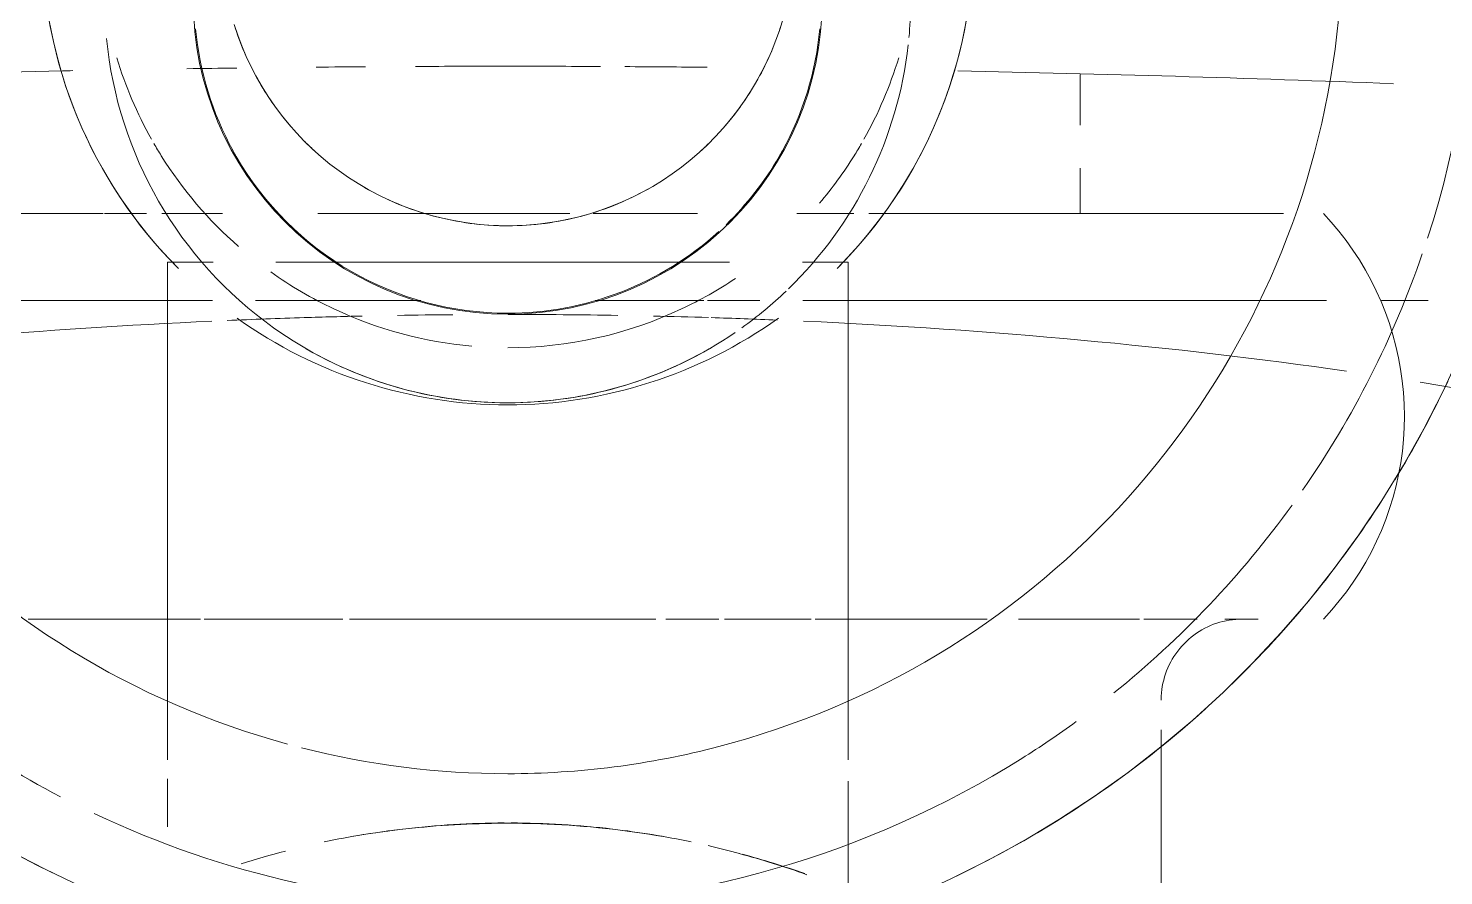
# Model space of a CAD drawing. Header units: millimetres. Extents: x -4000 to 187956, y -58990 to 162485.
# Drawn here: x 157100.76 to 157140.27, y 1799.36 to 1823.01 of the extents above; entities that cross this region are included whole.
import ezdxf

# ---------------------------------------------------------------- set-up
doc = ezdxf.new("R2010")
doc.units = ezdxf.units.MM
doc.layers.add('P-SANR-FIXT', color=6, linetype='Continuous', lineweight=9)

# ---------------------------------------------------------------- blocks, each defined once
blk = doc.blocks.new('C307 - C307-V893-FFS - TANG 1')
at = {"layer": 'P-SANR-FIXT', "color": 254}
for p, q in [((-18.24, 105.726), (-18.24, 95.069)), ((-18.335, 93.596), (-18.311, 93.683)), ((-23.212, 91.475), (-23.001, 91.726)), ((-23.001, 91.726), (-22.779, 91.969)), ((-22.779, 91.969), (-22.768, 91.981)), ((-23.413, 91.216), (-23.212, 91.475)), ((-23.783, 90.673), (-23.603, 90.948)), ((-23.603, 90.948), (-23.413, 91.216)), ((-23.951, 90.392), (-23.783, 90.673)), ((-24.254, 89.809), (-24.109, 90.103)), ((-24.109, 90.103), (-23.951, 90.392)), ((-24.388, 89.509), (-24.254, 89.809)), ((-24.509, 89.204), (-24.388, 89.509)), ((-24.618, 88.895), (-24.509, 89.204)), ((-24.799, 88.264), (-24.715, 88.581)), ((-24.715, 88.581), (-24.618, 88.895)), ((-24.87, 87.943), (-24.799, 88.264)), ((-24.929, 87.62), (-24.87, 87.943)), ((-24.974, 87.295), (-24.929, 87.62)), ((-25.007, 86.968), (-24.974, 87.295)), ((-24.393, 83.089), (-25.682, 83.089)), ((-20.059, 83.089), (-22.823, 83.089)), ((-8.258, 83.089), (-20.059, 83.089)), ((20.059, 83.089), (8.258, 83.089)), ((-6.19, 82.012), (0, 82.012)), ((0, 82.012), (6.474, 82.012))]:
    blk.add_line(p, q, dxfattribs=at)
at = {"layer": 'P-SANR-FIXT', "color": 250}
blk.add_line((-9.5, 100.937), (-9.5, 99.096), dxfattribs=at)
at = {"layer": 'P-SANR-FIXT', "color": 253}
for p, q in [((-9.5, 99.096), (-9.5, 96.509)), ((9.5, 96.442), (9.5, 97.779)), ((-9.5, 95.913), (-9.5, 82.012)), ((9.5, 82.012), (9.5, 95.913)), ((-9.5, 82.012), (-8.227, 82.012)), ((8.227, 82.012), (9.5, 82.012))]:
    blk.add_line(p, q, dxfattribs=at)
at = {"layer": 'P-SANR-FIXT', "color": 90}
for p, q in [((-18.243, 94.13), (-18.24, 94.221)), ((-18.24, 94.221), (-18.24, 94.245)), ((-18.311, 93.683), (-18.29, 93.772)), ((-18.29, 93.772), (-18.273, 93.86)), ((-18.507, 93.178), (-18.466, 93.259)), ((-18.362, 93.51), (-18.335, 93.596)), ((-18.649, 92.947), (-18.599, 93.022)), ((-18.599, 93.022), (-18.551, 93.099)), ((-18.551, 93.099), (-18.507, 93.178)), ((-19.011, 92.543), (-18.944, 92.604)), ((-18.944, 92.604), (-18.88, 92.668)), ((-18.88, 92.668), (-18.818, 92.734)), ((-18.818, 92.734), (-18.759, 92.803)), ((-19.878, 92.069), (-19.792, 92.096)), ((-19.458, 92.237), (-19.379, 92.28)), ((-20.953, 91.981), (-20.019, 91.981)), ((-20.953, 91.981), (-20.019, 91.981)), ((-20.504, 91.981), (-20.413, 91.983)), ((-20.413, 91.983), (-20.323, 91.988)), ((-20.323, 91.988), (-20.233, 91.997)), ((-20.233, 91.997), (-20.143, 92.01)), ((-20.143, 92.01), (-20.054, 92.026)), ((-19.249, 91.981), (-17.753, 91.981)), ((-17.634, 91.981), (-14.262, 91.981)), ((-17.634, 91.981), (-14.262, 91.981)), ((-13.383, 91.981), (-8.578, 91.981)), ((-13.383, 91.981), (-8.578, 91.981)), ((-8.47, 91.981), (-7.036, 91.981)), ((-8.47, 91.981), (-6.05, 91.981)), ((-5.892, 91.981), (-4.414, 91.981)), ((-5.892, 91.981), (-4.414, 91.981)), ((-4.139, 91.981), (0, 91.981)), ((-4.139, 91.981), (0, 91.981)), ((0.002, 91.981), (4.418, 91.981)), ((0.002, 91.981), (4.418, 91.981)), ((4.601, 91.981), (6.054, 91.981)), ((4.601, 91.981), (8.472, 91.981)), ((7.036, 91.981), (8.472, 91.981)), ((8.578, 91.981), (13.383, 91.981)), ((8.578, 91.981), (13.383, 91.981)), ((-25.026, 86.641), (-25.007, 86.968)), ((-25.032, 86.312), (-25.026, 86.641)), ((-25.025, 85.984), (-25.032, 86.312)), ((-24.926, 85.005), (-24.972, 85.33)), ((-24.867, 84.682), (-24.926, 85.005)), ((-24.795, 84.362), (-24.867, 84.682)), ((-24.71, 84.045), (-24.795, 84.362)), ((-24.613, 83.731), (-24.71, 84.045)), ((-24.503, 83.422), (-24.613, 83.731)), ((-24.381, 83.117), (-24.503, 83.422)), ((-24.406, 83.089), (-25.692, 83.089)), ((-24.247, 82.817), (-24.381, 83.117)), ((-15.507, 83.089), (-22.855, 83.089)), ((-8.242, 83.089), (-15.079, 83.089)), ((-5.588, 83.089), (-7.041, 83.089)), ((-5.58, 83.089), (-6.812, 83.089)), ((-4.256, 83.089), (-5.478, 83.089)), ((-4.253, 83.089), (-5.471, 83.089)), ((-2.443, 83.089), (-4.256, 83.089)), ((-2.443, 83.089), (-4.253, 83.089)), ((4.253, 83.089), (2.427, 83.089)), ((4.256, 83.089), (2.428, 83.089)), ((6.812, 83.089), (4.253, 83.089)), ((7.041, 83.089), (4.256, 83.089)), ((15.062, 83.089), (8.242, 83.089)), ((-24.101, 82.523), (-24.247, 82.817)), ((-23.943, 82.235), (-24.101, 82.523)), ((-23.774, 81.954), (-23.943, 82.235)), ((-6.19, 82.012), (0, 82.012)), ((0, 82.012), (6.474, 82.012)), ((-22.99, 80.903), (-23.201, 81.153)), ((-0.406, 80.99), (-0.086, 81)), ((-22.768, 80.66), (-22.99, 80.903)), ((-21.654, 80.66), (-18.63, 80.66)), ((-21.654, 80.66), (-10.136, 80.66)), ((-18.42, 80.66), (-16.729, 80.66)), ((-16.729, 80.66), (-13.735, 80.66)), ((-15.976, 80.66), (-15.976, 79.395)), ((-14.759, 80.66), (-15.976, 80.66)), ((-11.296, 80.66), (-15.976, 80.66)), ((-11.296, 80.66), (-13.283, 80.66)), ((-12.578, 80.66), (-11.517, 80.66)), ((-11.265, 80.66), (-10.136, 80.66)), ((-10.085, 80.66), (-11.08, 80.66)), ((-10.085, 80.66), (-11.08, 80.66)), ((-9.658, 80.66), (-8.068, 80.66)), ((-8.164, 80.66), (-9.651, 80.66)), ((-3.117, 80.66), (-5.3, 80.66)), ((-2.47, 80.66), (-5.3, 80.66)), ((-5.154, 80.66), (-3.01, 80.66)), ((-5.154, 80.66), (-2.382, 80.66)), ((-2.598, 80.566), (-2.294, 80.664)), ((-2.294, 80.664), (-1.985, 80.75)), ((-1.985, 80.75), (-1.674, 80.823)), ((-0.006, 80.66), (-1.731, 80.66)), ((-0.006, 80.66), (-1.731, 80.66)), ((-1.674, 80.823), (-1.36, 80.884)), ((-1.668, 80.66), (-0.005, 80.66)), ((-1.668, 80.66), (-0.005, 80.66)), ((-1.36, 80.884), (-1.043, 80.932)), ((-1.043, 80.932), (-0.725, 80.967)), ((-0.725, 80.967), (-0.406, 80.99)), ((5.3, 80.66), (0, 80.66)), ((5.3, 80.66), (0, 80.66)), ((0, 80.66), (5.154, 80.66)), ((0, 80.66), (5.154, 80.66)), ((0.553, 80.981), (0.872, 80.952)), ((0.872, 80.952), (1.189, 80.911)), ((7.958, 80.66), (9.658, 80.66)), ((9.651, 80.66), (8.059, 80.66)), ((11.073, 80.66), (10.085, 80.66)), ((11.073, 80.66), (10.085, 80.66)), ((10.136, 80.66), (11.256, 80.66)), ((10.136, 80.66), (11.256, 80.66)), ((12.781, 80.66), (11.296, 80.66)), ((15.976, 80.66), (11.296, 80.66)), ((12.288, 80.66), (21.654, 80.66)), ((-3.485, 80.201), (-3.195, 80.334)), ((-3.195, 80.334), (-2.899, 80.456)), ((-2.899, 80.456), (-2.598, 80.566)), ((3.036, 80.402), (3.329, 80.274)), ((3.329, 80.274), (3.617, 80.135)), ((-4.322, 79.732), (-4.05, 79.899)), ((-4.05, 79.899), (-3.771, 80.056)), ((-3.771, 80.056), (-3.485, 80.201)), ((3.617, 80.135), (3.9, 79.985)), ((3.9, 79.985), (4.176, 79.824)), ((4.176, 79.824), (4.446, 79.651)), ((-4.847, 79.365), (-4.588, 79.554)), ((-4.588, 79.554), (-4.322, 79.732)), ((4.446, 79.651), (4.708, 79.468)), ((4.708, 79.468), (4.963, 79.275)), ((-5.34, 78.957), (-5.097, 79.166)), ((-5.097, 79.166), (-4.847, 79.365)), ((4.963, 79.275), (5.21, 79.071)), ((5.21, 79.071), (5.448, 78.858)), ((-5.799, 78.511), (-5.574, 78.739)), ((-5.574, 78.739), (-5.34, 78.957)), ((5.448, 78.858), (5.678, 78.635)), ((5.678, 78.635), (5.899, 78.404)), ((-6.221, 78.03), (-6.014, 78.275)), ((-6.014, 78.275), (-5.799, 78.511)), ((5.899, 78.404), (6.111, 78.163)), ((-15.976, 78.191), (-15.976, 76.778)), ((-6.417, 77.778), (-6.221, 78.03)), ((6.111, 78.163), (6.312, 77.915)), ((6.312, 77.915), (6.504, 77.659)), ((-6.778, 77.249), (-6.603, 77.517)), ((-6.603, 77.517), (-6.417, 77.778)), ((6.504, 77.659), (6.685, 77.395)), ((-6.943, 76.975), (-6.778, 77.249)), ((6.685, 77.395), (6.855, 77.124)), ((6.855, 77.124), (7.015, 76.847)), ((-7.238, 76.408), (-7.096, 76.694)), ((-7.096, 76.694), (-6.943, 76.975)), ((7.015, 76.847), (7.163, 76.563)), ((-7.368, 76.115), (-7.238, 76.408)), ((-7.487, 75.818), (-7.368, 76.115)), ((7.425, 75.979), (7.538, 75.68)), ((-7.688, 75.211), (-7.594, 75.517)), ((-7.594, 75.517), (-7.487, 75.818)), ((7.538, 75.68), (7.639, 75.376))]:
    blk.add_line(p, q, dxfattribs=at)
at = {"layer": 'P-SANR-FIXT', "color": 250, "flags": 128}
for points in [[(-12.352, 99.238), (-13.392, 98.723), (-14.41, 98.167), (-15.404, 97.57), (-16.375, 96.935), (-17.319, 96.261), (-18.235, 95.55), (-19.122, 94.802), (-19.979, 94.02), (-20.803, 93.204), (-21.595, 92.356), (-22.351, 91.477), (-23.072, 90.569), (-23.757, 89.632), (-24.403, 88.669), (-25.01, 87.68), (-25.577, 86.669), (-26.103, 85.635), (-26.587, 84.581)], [(13.944, 98.428), (12.916, 98.965), (11.867, 99.461)]]:
    blk.add_lwpolyline(points, dxfattribs=at)
at = {"layer": 'P-SANR-FIXT', "color": 90, "flags": 128}
for points in [[(-18.273, 93.86), (-18.259, 93.95), (-18.249, 94.04), (-18.243, 94.13)], [(-18.466, 93.259), (-18.428, 93.341), (-18.394, 93.425), (-18.362, 93.51)], [(-18.759, 92.803), (-18.703, 92.874), (-18.649, 92.947)], [(-19.152, 92.429), (-19.08, 92.485), (-19.011, 92.543)], [(-20.054, 92.026), (-19.966, 92.046), (-19.878, 92.069)], [(-19.792, 92.096), (-19.706, 92.126), (-19.622, 92.16), (-19.539, 92.197), (-19.458, 92.237)], [(-19.379, 92.28), (-19.301, 92.327), (-19.225, 92.377), (-19.152, 92.429)], [(-24.972, 85.33), (-25.005, 85.657), (-25.025, 85.984)], [(-23.201, 81.153), (-23.403, 81.413), (-23.594, 81.68), (-23.774, 81.954)], [(-0.086, 81), (0.234, 80.997), (0.553, 80.981)], [(1.189, 80.911), (1.505, 80.857), (1.818, 80.791), (2.128, 80.712), (2.434, 80.621)], [(2.434, 80.621), (2.737, 80.517), (3.036, 80.402)], [(7.163, 76.563), (7.3, 76.274), (7.425, 75.979)]]:
    blk.add_lwpolyline(points, dxfattribs=at)
at = {"layer": 'P-SANR-FIXT', "color": 253}
for centre, radius, start, end in [((0, 73), 27, 90, 122.1047), ((0, 73), 27, 64.6903, 90), ((0, 73), 29, 113.4386, 123.073), ((0, 73), 27, 54.2675, 62.4573), ((0, 73), 23.297, 104.658, 234), ((0, 73), 23.297, 306, 74.6892), ((0, 73), 27, 128.7982, 144.1821), ((0, 73), 29, 134.1869, 147.3487), ((0, 73), 27, 145.2619, 161.0128), ((0, 73), 29, 148.6226, 154.7976), ((0, 74.691), 11.25, 90, 120), ((0, 74.691), 11.25, 60, 90), ((0, 74.691), 11.25, 125.5272, 133.6949), ((0, 74.691), 11.25, 125.5272, 133.6949), ((0, 74.691), 11.25, 5.4905, 54.4728), ((0, 74.691), 11.25, 5.4905, 54.4728), ((0, 74.691), 11.25, 134.1394, 173.5904), ((0, 74.691), 11.25, 134.1394, 173.5904), ((0, 73), 13, 135, 195.8514), ((0, 73), 13, 344.1486, 45), ((0, 73), 27, 162, 198), ((0, 74.691), 11.25, 174.6435, 183.9413), ((0, 74.691), 11.25, 174.6435, 183.9413)]:
    blk.add_arc(centre, radius, start, end, dxfattribs=at)
at = {"layer": 'P-SANR-FIXT', "color": 90}
for centre, radius, start, end in [((0, 122.671), 25, 250.6296, 254.8314), ((0, 122.671), 25, 255, 257.0744), ((0, 122.671), 25, 258.1747, 263.2521), ((0, 122.671), 25, 276.7479, 281.8253), ((0, 122.671), 25, 263.2928, 269.7855), ((0, 122.671), 25, 270.2284, 276.7203), ((0, 73), 13, 90, 125.541), ((0, 73), 13, 54.459, 90), ((0, 73), 11.405, 90, 115.1795), ((0, 73), 11.405, 90, 115.1795), ((0, 73), 11.405, 90, 115.1795), ((0, 73), 11.405, 64.8205, 84.9482), ((0, 73), 11.405, 64.8205, 84.9482), ((0, 73), 11.405, 64.8205, 84.9482), ((0, 74.691), 8.75, 90, 132.3135), ((0, 74.691), 8.75, 30, 90), ((0, 73), 11.405, 115.1795, 123.8713), ((0, 73), 11.405, 54.5386, 64.8205), ((0, 73), 11.405, 32.012, 48.798), ((0, 73), 8, 90, 120), ((0, 73), 8, 75, 90), ((0, 74.691), 8.75, 134.1476, 150), ((0, 73), 8, 60, 75), ((0, 73), 11.405, 139.7289, 147.988), ((0, 73), 11.405, 147.988, 150), ((0, 73), 11.405, 147.988, 150), ((0, 73), 11.405, 147.988, 150), ((0, 74.691), 8.75, 150, 151.1806), ((0, 74.691), 8.75, 28.8194, 30), ((0, 73), 11.405, 30, 32.012), ((0, 73), 11.405, 30, 32.012), ((0, 73), 11.405, 30, 32.012), ((0, 74.691), 8.75, 151.1806, 174.7104), ((0, 73), 8, 132.2071, 135), ((0, 73), 8, 45, 47.7929), ((0, 74.691), 8.75, 5.2896, 28.8194), ((0, 73), 11.405, 150.6808, 163.1167), ((0, 73), 11.405, 16.8833, 29.3192), ((0, 73), 8, 139.3925, 150), ((0, 73), 8, 30, 40.6075), ((0, 73), 8, 150, 161.9835), ((0, 73), 8, 18.0165, 30)]:
    blk.add_arc(centre, radius, start, end, dxfattribs=at)
at = {"layer": 'P-SANR-FIXT', "color": 250}
for centre, radius, start, end in [((0, 73), 29, 45.4104, 64.3568), ((0, 73), 29, 123.073, 132.2117), ((0, 73), 27, 122.1047, 126), ((0, 74.691), 11.25, 90, 124.337), ((0, 74.691), 11.25, 54.4728, 90), ((0, 74.691), 8.778, 90, 270), ((0, 74.691), 8.778, 270, 90)]:
    blk.add_arc(centre, radius, start, end, dxfattribs=at)
at = {"layer": 'P-SANR-FIXT', "color": 254}
for radius, start, end in [(23.297, 90, 104.658), (23.297, 75.6944, 90), (13, 90, 125.541), (13, 54.459, 90), (11.405, 115.1795, 123.8713), (11.405, 115.1795, 123.8713), (11.405, 54.5386, 64.8205), (11.405, 54.5386, 64.8205), (13, 135, 180), (13, 0, 45), (11.405, 32.012, 48.798), (11.405, 32.012, 48.798), (11.405, 139.7289, 147.988), (11.405, 139.7289, 147.988), (11.405, 150.6808, 163.1167), (11.405, 150.6808, 163.1167), (11.405, 16.8833, 29.3192), (11.405, 16.8833, 29.3192)]:
    blk.add_arc((0, 73), radius, start, end, dxfattribs=at)
at = {"layer": 'P-SANR-FIXT', "color": 90}
for points in [[(-6.462, 98.526), (-7.096, 98.697), (-7.729, 98.895), (-8.353, 99.116)], [(7.445, 98.813), (7.035, 98.684), (6.621, 98.565), (6.205, 98.457)], [(-5.609, 83.561), (-5.096, 83.546), (-4.582, 83.532), (-4.067, 83.52)], [(-3.077, 83.501), (-2.055, 83.484), (-1.032, 83.475), (-0.008, 83.475)], [(1.534, 83.482), (2.048, 83.486), (2.563, 83.492), (3.076, 83.501)], [(4.067, 83.52), (4.605, 83.532), (5.142, 83.547), (5.678, 83.564)], [(-5.572, 76.574), (-4.804, 76.567), (-4.036, 76.561), (-3.268, 76.556)], [(-2.593, 76.552), (-1.728, 76.548), (-0.864, 76.545), (0, 76.544)], [(0, 76.544), (0.854, 76.545), (1.711, 76.547), (2.57, 76.551)], [(3.967, 76.56), (4.427, 76.563), (4.888, 76.567), (5.349, 76.571)], [(7.566, 76.595), (8.029, 76.601), (8.494, 76.607), (8.959, 76.614)]]:
    blk.add_open_spline(points, degree=3, dxfattribs=at)
blk.add_open_spline([(4.353, 98.053), (3.462, 97.895), (1.673, 97.686), (-1.299, 97.653), (-3.275, 97.865), (-4.341, 98.053)], degree=3, knots=[0.4444444, 0.4444444, 0.4444444, 0.4444444, 0.4791667, 0.5138889, 0.5555556, 0.5555556, 0.5555556, 0.5555556], dxfattribs=at)
at = {"layer": 'P-SANR-FIXT', "color": 250}
blk.add_open_spline([(-42.56, 89.707), (-37.766, 87.859), (-31.945, 86.405), (-25.469, 85.369)], degree=3, dxfattribs=at)
at = {"layer": 'P-SANR-FIXT', "color": 253}
for points in [[(-23.413, 85.057), (-18.615, 84.369), (-13.494, 83.902), (-8.261, 83.663)], [(8.26, 83.663), (12.971, 83.878), (17.593, 84.278), (21.969, 84.858)], [(-24.727, 77.033), (-20.668, 76.877), (-16.614, 76.758), (-12.564, 76.677)]]:
    blk.add_open_spline(points, degree=3, dxfattribs=at)
at = {"layer": 'P-SANR-FIXT', "color": 254}
for points in [[(-7.518, 83.631), (-6.907, 83.605), (-6.293, 83.583), (-5.679, 83.564)], [(5.678, 83.564), (6.398, 83.586), (7.116, 83.613), (7.832, 83.644)]]:
    blk.add_open_spline(points, degree=3, dxfattribs=at)
at = {"layer": 'P-SANR-FIXT', "color": 253}
blk.add_open_spline([(12.138, 76.669), (12.234, 76.671), (16.381, 76.753), (20.576, 76.875), (24.723, 77.033)], degree=3, knots=[0.4885828, 0.4885828, 0.4885828, 0.4885828, 0.5, 0.9832296, 0.9832296, 0.9832296, 0.9832296], dxfattribs=at)
blk = doc.blocks.new('C307 - C307-V946-FFS - TANG 1')
at = {"layer": 'P-SANR-FIXT', "color": 254}
for p, q in [((-18.24, 105.726), (-18.24, 95.069)), ((-18.335, 93.596), (-18.311, 93.683)), ((-23.212, 91.475), (-23.001, 91.726)), ((-23.001, 91.726), (-22.779, 91.969)), ((-22.779, 91.969), (-22.768, 91.981)), ((-23.413, 91.216), (-23.212, 91.475)), ((-23.783, 90.673), (-23.603, 90.948)), ((-23.603, 90.948), (-23.413, 91.216)), ((-23.951, 90.392), (-23.783, 90.673)), ((-24.254, 89.809), (-24.109, 90.103)), ((-24.109, 90.103), (-23.951, 90.392)), ((-24.388, 89.509), (-24.254, 89.809)), ((-24.509, 89.204), (-24.388, 89.509)), ((-24.618, 88.895), (-24.509, 89.204)), ((-24.799, 88.264), (-24.715, 88.581)), ((-24.715, 88.581), (-24.618, 88.895)), ((-24.87, 87.943), (-24.799, 88.264)), ((-24.929, 87.62), (-24.87, 87.943)), ((-24.974, 87.295), (-24.929, 87.62)), ((-25.007, 86.968), (-24.974, 87.295)), ((-24.393, 83.089), (-25.682, 83.089)), ((-20.059, 83.089), (-22.823, 83.089)), ((-8.258, 83.089), (-20.059, 83.089)), ((20.059, 83.089), (8.258, 83.089)), ((-6.19, 82.012), (0, 82.012)), ((0, 82.012), (6.474, 82.012))]:
    blk.add_line(p, q, dxfattribs=at)
at = {"layer": 'P-SANR-FIXT', "color": 250}
blk.add_line((-9.5, 100.937), (-9.5, 99.096), dxfattribs=at)
at = {"layer": 'P-SANR-FIXT', "color": 253}
for p, q in [((-9.5, 99.096), (-9.5, 96.509)), ((9.5, 96.442), (9.5, 97.779)), ((-9.5, 95.913), (-9.5, 82.012)), ((9.5, 82.012), (9.5, 95.913)), ((-9.5, 82.012), (-8.227, 82.012)), ((8.227, 82.012), (9.5, 82.012))]:
    blk.add_line(p, q, dxfattribs=at)
at = {"layer": 'P-SANR-FIXT', "color": 90}
for p, q in [((-18.259, 93.95), (-18.249, 94.04)), ((-18.249, 94.04), (-18.243, 94.13)), ((-18.243, 94.13), (-18.24, 94.221)), ((-18.24, 94.221), (-18.24, 94.245)), ((-18.311, 93.683), (-18.29, 93.772)), ((-18.29, 93.772), (-18.273, 93.86)), ((-18.273, 93.86), (-18.259, 93.95)), ((-18.507, 93.178), (-18.466, 93.259)), ((-18.466, 93.259), (-18.428, 93.341)), ((-18.428, 93.341), (-18.394, 93.425)), ((-18.394, 93.425), (-18.362, 93.51)), ((-18.362, 93.51), (-18.335, 93.596)), ((-18.759, 92.803), (-18.703, 92.874)), ((-18.703, 92.874), (-18.649, 92.947)), ((-18.649, 92.947), (-18.599, 93.022)), ((-18.599, 93.022), (-18.551, 93.099)), ((-18.551, 93.099), (-18.507, 93.178)), ((-19.152, 92.429), (-19.08, 92.485)), ((-19.08, 92.485), (-19.011, 92.543)), ((-19.011, 92.543), (-18.944, 92.604)), ((-18.944, 92.604), (-18.88, 92.668)), ((-18.88, 92.668), (-18.818, 92.734)), ((-18.818, 92.734), (-18.759, 92.803)), ((-19.966, 92.046), (-19.878, 92.069)), ((-19.878, 92.069), (-19.792, 92.096)), ((-19.792, 92.096), (-19.706, 92.126)), ((-19.706, 92.126), (-19.622, 92.16)), ((-19.622, 92.16), (-19.539, 92.197)), ((-19.539, 92.197), (-19.458, 92.237)), ((-19.458, 92.237), (-19.379, 92.28)), ((-19.379, 92.28), (-19.301, 92.327)), ((-19.301, 92.327), (-19.225, 92.377)), ((-19.225, 92.377), (-19.152, 92.429)), ((-20.953, 91.981), (-20.019, 91.981)), ((-20.953, 91.981), (-20.019, 91.981)), ((-20.504, 91.981), (-20.413, 91.983)), ((-20.413, 91.983), (-20.323, 91.988)), ((-20.323, 91.988), (-20.233, 91.997)), ((-20.233, 91.997), (-20.143, 92.01)), ((-20.143, 92.01), (-20.054, 92.026)), ((-20.054, 92.026), (-19.966, 92.046)), ((-19.249, 91.981), (-17.753, 91.981)), ((-17.634, 91.981), (-14.262, 91.981)), ((-17.634, 91.981), (-14.262, 91.981)), ((-13.383, 91.981), (-8.578, 91.981)), ((-13.383, 91.981), (-8.578, 91.981)), ((-8.47, 91.981), (-7.036, 91.981)), ((-8.47, 91.981), (-6.05, 91.981)), ((-5.892, 91.981), (-4.414, 91.981)), ((-5.892, 91.981), (-4.414, 91.981)), ((-4.139, 91.981), (0, 91.981)), ((-4.139, 91.981), (0, 91.981)), ((0.002, 91.981), (4.418, 91.981)), ((0.002, 91.981), (4.418, 91.981)), ((4.601, 91.981), (6.054, 91.981)), ((4.601, 91.981), (8.472, 91.981)), ((7.036, 91.981), (8.472, 91.981)), ((8.578, 91.981), (13.383, 91.981)), ((8.578, 91.981), (13.383, 91.981)), ((-25.026, 86.641), (-25.007, 86.968)), ((-25.032, 86.312), (-25.026, 86.641)), ((-25.025, 85.984), (-25.032, 86.312)), ((-25.005, 85.657), (-25.025, 85.984)), ((-24.972, 85.33), (-25.005, 85.657)), ((-24.926, 85.005), (-24.972, 85.33)), ((-24.613, 83.731), (-24.71, 84.045)), ((-24.503, 83.422), (-24.613, 83.731)), ((-24.381, 83.117), (-24.503, 83.422)), ((-24.406, 83.089), (-25.692, 83.089)), ((-24.247, 82.817), (-24.381, 83.117)), ((-15.507, 83.089), (-22.855, 83.089)), ((-8.242, 83.089), (-15.079, 83.089)), ((-5.588, 83.089), (-7.041, 83.089)), ((-5.58, 83.089), (-6.812, 83.089)), ((-4.256, 83.089), (-5.478, 83.089)), ((-4.253, 83.089), (-5.471, 83.089)), ((-2.443, 83.089), (-4.256, 83.089)), ((-2.443, 83.089), (-4.253, 83.089)), ((4.253, 83.089), (2.427, 83.089)), ((4.256, 83.089), (2.428, 83.089)), ((6.812, 83.089), (4.253, 83.089)), ((7.041, 83.089), (4.256, 83.089)), ((15.062, 83.089), (8.242, 83.089)), ((-24.101, 82.523), (-24.247, 82.817)), ((-23.943, 82.235), (-24.101, 82.523)), ((-23.774, 81.954), (-23.943, 82.235)), ((-23.594, 81.68), (-23.774, 81.954)), ((-6.19, 82.012), (0, 82.012)), ((0, 82.012), (6.474, 82.012)), ((-23.403, 81.413), (-23.594, 81.68)), ((-23.201, 81.153), (-23.403, 81.413)), ((-22.99, 80.903), (-23.201, 81.153)), ((-0.406, 80.99), (-0.086, 81)), ((-0.086, 81), (0.234, 80.997)), ((0.234, 80.997), (0.553, 80.981)), ((-22.768, 80.66), (-22.99, 80.903)), ((-21.654, 80.66), (-18.63, 80.66)), ((-21.654, 80.66), (-13.383, 80.66)), ((-18.42, 80.66), (-16.729, 80.66)), ((-16.729, 80.66), (-13.735, 80.66)), ((-15.976, 80.66), (-15.976, 79.395)), ((-14.759, 80.66), (-15.976, 80.66)), ((-11.296, 80.66), (-15.976, 80.66)), ((-13.383, 80.66), (-10.136, 80.66)), ((-11.296, 80.66), (-13.283, 80.66)), ((-12.578, 80.66), (-11.517, 80.66)), ((-11.265, 80.66), (-10.136, 80.66)), ((-10.085, 80.66), (-11.08, 80.66)), ((-10.085, 80.66), (-11.08, 80.66)), ((-9.658, 80.66), (-8.068, 80.66)), ((-8.164, 80.66), (-9.651, 80.66)), ((-3.117, 80.66), (-5.3, 80.66)), ((-2.47, 80.66), (-5.3, 80.66)), ((-5.154, 80.66), (-3.01, 80.66)), ((-5.154, 80.66), (-2.382, 80.66)), ((-2.598, 80.566), (-2.294, 80.664)), ((-2.294, 80.664), (-1.985, 80.75)), ((-1.985, 80.75), (-1.674, 80.823)), ((-0.006, 80.66), (-1.731, 80.66)), ((-0.006, 80.66), (-1.731, 80.66)), ((-1.674, 80.823), (-1.36, 80.884)), ((-1.668, 80.66), (-0.005, 80.66)), ((-1.668, 80.66), (-0.005, 80.66)), ((-1.36, 80.884), (-1.043, 80.932)), ((-1.043, 80.932), (-0.725, 80.967)), ((-0.725, 80.967), (-0.406, 80.99)), ((5.3, 80.66), (0, 80.66)), ((5.3, 80.66), (0, 80.66)), ((0, 80.66), (5.154, 80.66)), ((0, 80.66), (5.154, 80.66)), ((0.553, 80.981), (0.872, 80.952)), ((0.872, 80.952), (1.189, 80.911)), ((1.189, 80.911), (1.505, 80.857)), ((1.505, 80.857), (1.818, 80.791)), ((1.818, 80.791), (2.128, 80.712)), ((2.128, 80.712), (2.434, 80.621)), ((2.434, 80.621), (2.737, 80.517)), ((7.958, 80.66), (9.658, 80.66)), ((9.651, 80.66), (8.059, 80.66)), ((11.073, 80.66), (10.085, 80.66)), ((11.073, 80.66), (10.085, 80.66)), ((10.136, 80.66), (11.256, 80.66)), ((10.136, 80.66), (11.256, 80.66)), ((12.781, 80.66), (11.296, 80.66)), ((15.976, 80.66), (11.296, 80.66)), ((12.288, 80.66), (13.383, 80.66)), ((-3.485, 80.201), (-3.195, 80.334)), ((-3.195, 80.334), (-2.899, 80.456)), ((-2.899, 80.456), (-2.598, 80.566)), ((2.737, 80.517), (3.036, 80.402)), ((3.036, 80.402), (3.329, 80.274)), ((3.329, 80.274), (3.617, 80.135)), ((-4.322, 79.732), (-4.05, 79.899)), ((-4.05, 79.899), (-3.771, 80.056)), ((-3.771, 80.056), (-3.485, 80.201)), ((3.617, 80.135), (3.9, 79.985)), ((3.9, 79.985), (4.176, 79.824)), ((4.176, 79.824), (4.446, 79.651)), ((-4.847, 79.365), (-4.588, 79.554)), ((-4.588, 79.554), (-4.322, 79.732)), ((4.446, 79.651), (4.708, 79.468)), ((4.708, 79.468), (4.963, 79.275)), ((-5.34, 78.957), (-5.097, 79.166)), ((-5.097, 79.166), (-4.847, 79.365)), ((4.963, 79.275), (5.21, 79.071)), ((5.21, 79.071), (5.448, 78.858)), ((-5.799, 78.511), (-5.574, 78.739)), ((-5.574, 78.739), (-5.34, 78.957)), ((5.448, 78.858), (5.678, 78.635)), ((-6.221, 78.03), (-6.014, 78.275)), ((-6.014, 78.275), (-5.799, 78.511)), ((-15.976, 78.191), (-15.976, 76.778)), ((-6.417, 77.778), (-6.221, 78.03)), ((6.111, 78.163), (6.312, 77.915)), ((6.312, 77.915), (6.504, 77.659)), ((-6.778, 77.249), (-6.603, 77.517)), ((-6.603, 77.517), (-6.417, 77.778)), ((6.504, 77.659), (6.685, 77.395)), ((-6.943, 76.975), (-6.778, 77.249)), ((6.685, 77.395), (6.855, 77.124)), ((6.855, 77.124), (7.015, 76.847)), ((-7.238, 76.408), (-7.096, 76.694)), ((-7.096, 76.694), (-6.943, 76.975)), ((7.015, 76.847), (7.163, 76.563)), ((-7.368, 76.115), (-7.238, 76.408)), ((7.163, 76.563), (7.3, 76.274)), ((7.3, 76.274), (7.425, 75.979)), ((-7.487, 75.818), (-7.368, 76.115)), ((7.425, 75.979), (7.538, 75.68)), ((-7.688, 75.211), (-7.594, 75.517)), ((-7.594, 75.517), (-7.487, 75.818)), ((7.538, 75.68), (7.639, 75.376))]:
    blk.add_line(p, q, dxfattribs=at)
at = {"layer": 'P-SANR-FIXT', "color": 250, "flags": 128}
for points in [[(-12.352, 99.238), (-13.392, 98.723), (-14.41, 98.167), (-15.404, 97.57), (-16.375, 96.935), (-17.319, 96.261), (-18.235, 95.55), (-19.122, 94.802), (-19.979, 94.02), (-20.803, 93.204), (-21.595, 92.356), (-22.351, 91.477), (-23.072, 90.569), (-23.757, 89.632), (-24.403, 88.669), (-25.01, 87.68), (-25.577, 86.669), (-26.103, 85.635), (-26.587, 84.581)], [(13.944, 98.428), (12.916, 98.965), (11.867, 99.461)]]:
    blk.add_lwpolyline(points, dxfattribs=at)
at = {"layer": 'P-SANR-FIXT', "color": 90, "flags": 128}
for points in [[(-24.71, 84.045), (-24.795, 84.362), (-24.867, 84.682), (-24.926, 85.005)], [(5.678, 78.635), (5.899, 78.404), (6.111, 78.163)]]:
    blk.add_lwpolyline(points, dxfattribs=at)
at = {"layer": 'P-SANR-FIXT', "color": 253}
for centre, radius, start, end in [((0, 73), 27, 90, 122.1047), ((0, 73), 27, 64.6903, 90), ((0, 73), 29, 113.4386, 123.073), ((0, 73), 27, 54.2675, 62.4573), ((0, 73), 23.297, 104.658, 234), ((0, 73), 23.297, 306, 74.6892), ((0, 73), 27, 128.7982, 144.1821), ((0, 73), 29, 134.1869, 147.3487), ((0, 73), 27, 145.2619, 161.0128), ((0, 73), 29, 148.6226, 154.7976), ((0, 74.691), 11.25, 90, 120), ((0, 74.691), 11.25, 60, 90), ((0, 74.691), 11.25, 125.5272, 133.6949), ((0, 74.691), 11.25, 125.5272, 133.6949), ((0, 74.691), 11.25, 5.4905, 54.4728), ((0, 74.691), 11.25, 5.4905, 54.4728), ((0, 74.691), 11.25, 134.1394, 173.5904), ((0, 74.691), 11.25, 134.1394, 173.5904), ((0, 73), 13, 135, 195.8514), ((0, 73), 13, 344.1486, 45), ((0, 73), 27, 162, 198), ((0, 74.691), 11.25, 174.6435, 183.9413), ((0, 74.691), 11.25, 174.6435, 183.9413)]:
    blk.add_arc(centre, radius, start, end, dxfattribs=at)
at = {"layer": 'P-SANR-FIXT', "color": 90}
for centre, radius, start, end in [((0, 122.671), 25, 250.6296, 254.8314), ((0, 122.671), 25, 255, 257.0744), ((0, 122.671), 25, 258.1747, 263.2521), ((0, 122.671), 25, 276.7479, 281.8253), ((0, 122.671), 25, 263.2928, 269.7855), ((0, 122.671), 25, 270.2284, 276.7203), ((0, 73), 13, 90, 125.541), ((0, 73), 13, 54.459, 90), ((0, 73), 11.405, 90, 115.1795), ((0, 73), 11.405, 90, 115.1795), ((0, 73), 11.405, 90, 115.1795), ((0, 73), 11.405, 64.8205, 84.9482), ((0, 73), 11.405, 64.8205, 84.9482), ((0, 73), 11.405, 64.8205, 84.9482), ((0, 74.691), 8.75, 90, 132.3135), ((0, 74.691), 8.75, 30, 90), ((0, 73), 11.405, 115.1795, 123.8713), ((0, 73), 11.405, 54.5386, 64.8205), ((0, 73), 11.405, 32.012, 48.798), ((0, 73), 8, 90, 105), ((0, 73), 8, 75, 90), ((0, 74.691), 8.75, 134.1476, 150), ((0, 73), 8, 105, 120), ((0, 73), 8, 60, 75), ((0, 73), 11.405, 139.7289, 147.988), ((0, 73), 11.405, 147.988, 150), ((0, 73), 11.405, 147.988, 150), ((0, 73), 11.405, 147.988, 150), ((0, 74.691), 8.75, 150, 151.1806), ((0, 74.691), 8.75, 28.8194, 30), ((0, 73), 11.405, 30, 32.012), ((0, 73), 11.405, 30, 32.012), ((0, 73), 11.405, 30, 32.012), ((0, 74.691), 8.75, 151.1806, 174.7104), ((0, 73), 8, 132.2071, 135), ((0, 73), 8, 45, 47.7929), ((0, 74.691), 8.75, 5.2896, 28.8194), ((0, 73), 11.405, 150.6808, 163.1167), ((0, 73), 11.405, 16.8833, 29.3192), ((0, 73), 8, 139.3925, 150), ((0, 73), 8, 30, 40.6075), ((0, 73), 8, 150, 161.9835), ((0, 73), 8, 18.0165, 30)]:
    blk.add_arc(centre, radius, start, end, dxfattribs=at)
at = {"layer": 'P-SANR-FIXT', "color": 250}
for centre, radius, start, end in [((0, 73), 29, 45.4104, 64.3568), ((0, 73), 29, 123.073, 132.2117), ((0, 73), 27, 122.1047, 126), ((0, 74.691), 11.25, 90, 124.337), ((0, 74.691), 11.25, 54.4728, 90), ((0, 74.691), 8.778, 90, 270), ((0, 74.691), 8.778, 270, 90)]:
    blk.add_arc(centre, radius, start, end, dxfattribs=at)
at = {"layer": 'P-SANR-FIXT', "color": 254}
for radius, start, end in [(23.297, 90, 104.658), (23.297, 75.6944, 90), (13, 90, 125.541), (13, 54.459, 90), (11.405, 115.1795, 123.8713), (11.405, 115.1795, 123.8713), (11.405, 54.5386, 64.8205), (11.405, 54.5386, 64.8205), (13, 135, 180), (13, 0, 45), (11.405, 32.012, 48.798), (11.405, 32.012, 48.798), (11.405, 139.7289, 147.988), (11.405, 139.7289, 147.988), (11.405, 150.6808, 163.1167), (11.405, 150.6808, 163.1167), (11.405, 16.8833, 29.3192), (11.405, 16.8833, 29.3192)]:
    blk.add_arc((0, 73), radius, start, end, dxfattribs=at)
at = {"layer": 'P-SANR-FIXT', "color": 90}
for points in [[(-6.462, 98.526), (-7.096, 98.697), (-7.729, 98.895), (-8.353, 99.116)], [(7.445, 98.813), (7.035, 98.684), (6.621, 98.565), (6.205, 98.457)], [(-5.609, 83.561), (-5.096, 83.546), (-4.582, 83.532), (-4.067, 83.52)], [(-3.077, 83.501), (-2.055, 83.484), (-1.032, 83.475), (-0.008, 83.475)], [(1.534, 83.482), (2.048, 83.486), (2.563, 83.492), (3.076, 83.501)], [(4.067, 83.52), (4.605, 83.532), (5.142, 83.547), (5.678, 83.564)], [(-5.572, 76.574), (-4.804, 76.567), (-4.036, 76.561), (-3.268, 76.556)], [(-2.593, 76.552), (-1.728, 76.548), (-0.864, 76.545), (0, 76.544)], [(0, 76.544), (0.854, 76.545), (1.711, 76.547), (2.57, 76.551)], [(3.967, 76.56), (4.427, 76.563), (4.888, 76.567), (5.349, 76.571)], [(7.566, 76.595), (8.029, 76.601), (8.494, 76.607), (8.959, 76.614)]]:
    blk.add_open_spline(points, degree=3, dxfattribs=at)
blk.add_open_spline([(4.353, 98.053), (3.462, 97.895), (1.673, 97.686), (-1.299, 97.653), (-3.275, 97.865), (-4.341, 98.053)], degree=3, knots=[0.4444444, 0.4444444, 0.4444444, 0.4444444, 0.4791667, 0.5138889, 0.5555556, 0.5555556, 0.5555556, 0.5555556], dxfattribs=at)
at = {"layer": 'P-SANR-FIXT', "color": 250}
blk.add_open_spline([(-42.56, 89.707), (-37.766, 87.859), (-31.945, 86.405), (-25.469, 85.369)], degree=3, dxfattribs=at)
at = {"layer": 'P-SANR-FIXT', "color": 253}
for points in [[(-23.413, 85.057), (-18.615, 84.369), (-13.494, 83.902), (-8.261, 83.663)], [(8.26, 83.663), (12.971, 83.878), (17.593, 84.278), (21.969, 84.858)], [(-24.727, 77.033), (-20.668, 76.877), (-16.614, 76.758), (-12.564, 76.677)]]:
    blk.add_open_spline(points, degree=3, dxfattribs=at)
at = {"layer": 'P-SANR-FIXT', "color": 254}
for points in [[(-7.518, 83.631), (-6.907, 83.605), (-6.293, 83.583), (-5.679, 83.564)], [(5.678, 83.564), (6.398, 83.586), (7.116, 83.613), (7.832, 83.644)]]:
    blk.add_open_spline(points, degree=3, dxfattribs=at)
at = {"layer": 'P-SANR-FIXT', "color": 253}
blk.add_open_spline([(12.138, 76.669), (12.234, 76.671), (16.381, 76.753), (20.576, 76.875), (24.723, 77.033)], degree=3, knots=[0.4885828, 0.4885828, 0.4885828, 0.4885828, 0.5, 0.9832296, 0.9832296, 0.9832296, 0.9832296], dxfattribs=at)
blk = doc.blocks.new('CMF2_NHAXUONG_A_rvt-1-FFS - TANG 1')
at = {"layer": 'P-SANR-FIXT', "color": 250, "lineweight": 9, "rotation": 180}
for name in ['C307 - C307-V893-FFS - TANG 1', 'C307 - C307-V946-FFS - TANG 1']:
    blk.add_blockref(name, (157114.145, 1898.501), dxfattribs=at)

msp = doc.modelspace()

# ---------------------------------------------------------------- block references
at = {"lineweight": 5}
msp.add_blockref('CMF2_NHAXUONG_A_rvt-1-FFS - TANG 1', (0, 0), dxfattribs=at)

doc.saveas('drawing.dxf')
